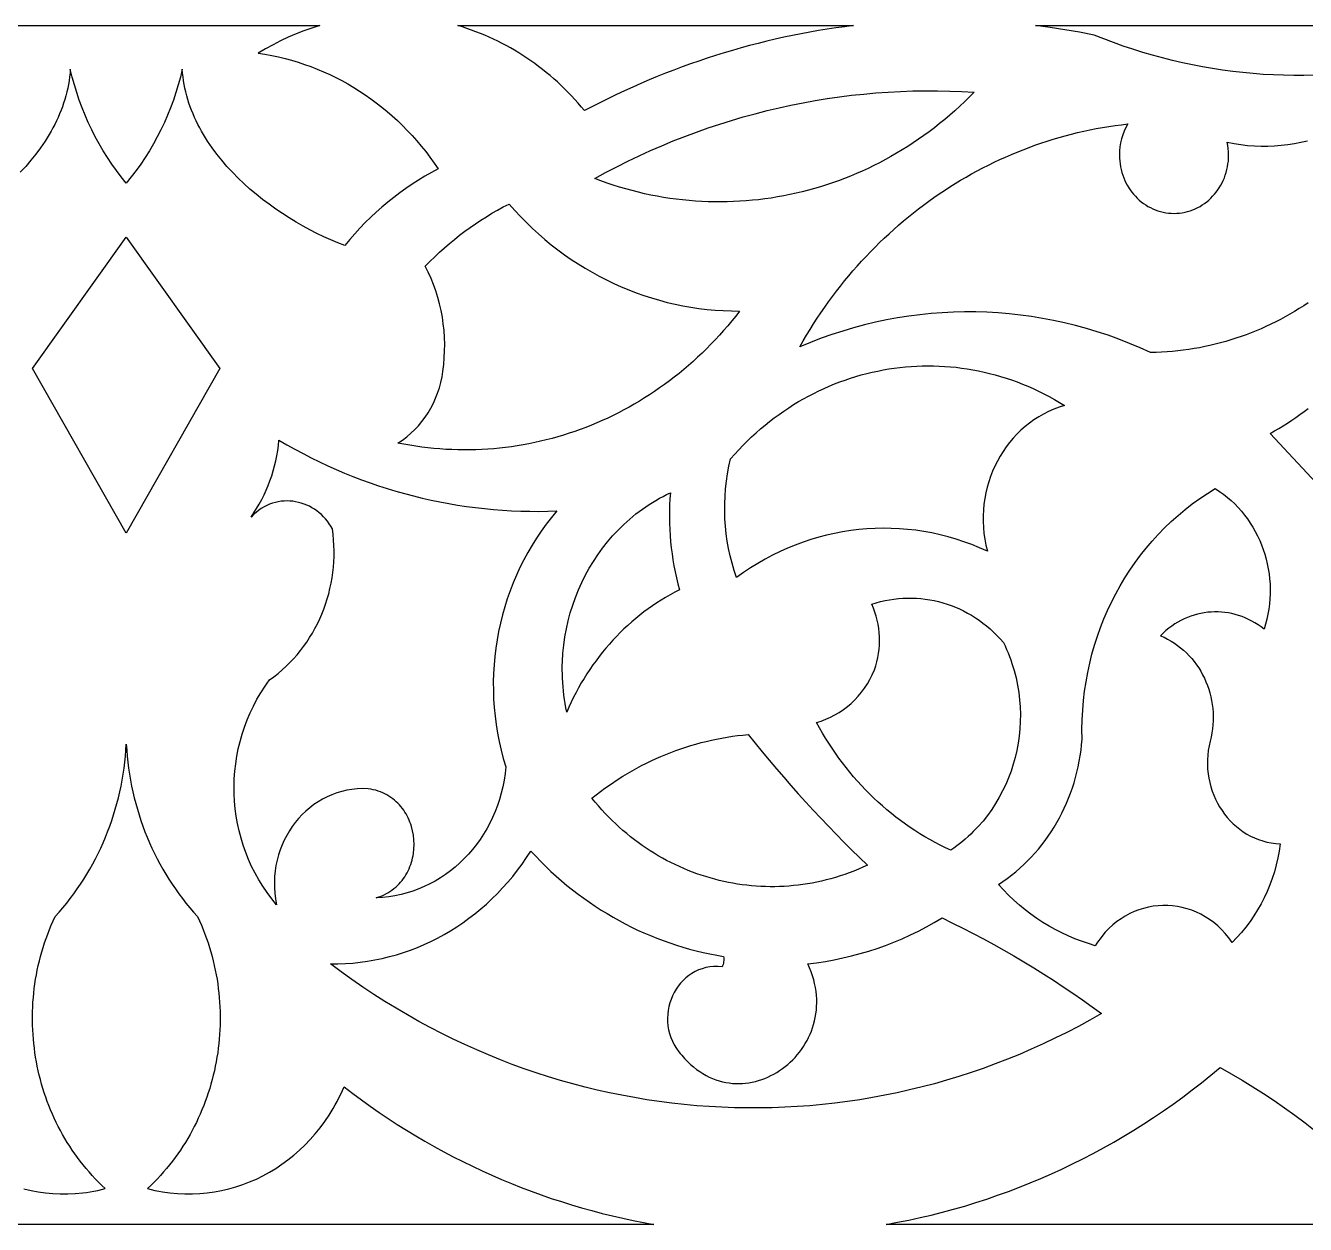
# Model space of a CAD drawing. Extents: x 1908 to 2928, y -299 to 721.
# Drawn here: x 2323.4 to 2408.9, y 541.4 to 621.4 of the extents above; entities that cross this region are included whole.
import ezdxf

# ---------------------------------------------------------------- set-up
doc = ezdxf.new("R2010")
doc.units = 0
doc.layers.add('BITMAP_LAYER', color=18, linetype='CONTINUOUS')

msp = doc.modelspace()

# ---------------------------------------------------------------- linework, layer by layer
at = {"layer": 'BITMAP_LAYER'}
for points in [[(2317.255, 621.421), (2343.091, 621.421), (2342.556, 621.255), (2342.026, 621.07), (2341.502, 620.866), (2340.984, 620.645), (2340.472, 620.405), (2339.966, 620.147), (2339.468, 619.871), (2338.978, 619.578), (2339.43, 619.508), (2339.879, 619.426), (2340.324, 619.332), (2340.767, 619.226), (2341.205, 619.108), (2341.64, 618.978), (2342.071, 618.836), (2342.498, 618.683), (2342.921, 618.518), (2343.338, 618.342), (2343.752, 618.155), (2344.16, 617.957), (2344.563, 617.747), (2344.961, 617.527), (2345.353, 617.297), (2345.739, 617.055), (2346.12, 616.803), (2346.494, 616.541), (2346.862, 616.269), (2347.224, 615.986), (2347.579, 615.694), (2347.927, 615.392), (2348.269, 615.08), (2348.602, 614.758), (2348.929, 614.427), (2349.248, 614.086), (2349.559, 613.737), (2349.862, 613.378), (2350.156, 613.01), (2350.443, 612.634), (2350.721, 612.248), (2350.99, 611.854), (2350.546, 611.618), (2350.108, 611.369), (2349.677, 611.11), (2349.253, 610.838), (2348.836, 610.556), (2348.425, 610.262), (2348.022, 609.958), (2347.627, 609.642), (2347.239, 609.316), (2346.859, 608.98), (2346.487, 608.633), (2346.123, 608.276), (2345.768, 607.909), (2345.422, 607.532), (2345.084, 607.145), (2344.755, 606.749), (2344.295, 606.929), (2343.831, 607.124), (2343.365, 607.334), (2342.899, 607.557), (2342.433, 607.795), (2341.968, 608.046), (2341.506, 608.31), (2341.047, 608.588), (2340.592, 608.878), (2340.144, 609.181), (2339.702, 609.496), (2339.268, 609.823), (2338.843, 610.162), (2338.428, 610.513), (2338.024, 610.875), (2337.633, 611.248), (2337.254, 611.632), (2336.89, 612.027), (2336.542, 612.432), (2336.21, 612.847), (2335.895, 613.271), (2335.6, 613.706), (2335.324, 614.149), (2335.194, 614.374), (2335.069, 614.602), (2334.949, 614.831), (2334.836, 615.063), (2334.728, 615.297), (2334.626, 615.533), (2334.529, 615.771), (2334.44, 616.011), (2334.356, 616.253), (2334.279, 616.497), (2334.208, 616.743), (2334.145, 616.991), (2334.088, 617.241), (2334.037, 617.493), (2333.995, 617.746), (2333.959, 618.001), (2333.931, 618.258), (2333.91, 618.517), (2333.783, 617.99), (2333.641, 617.468), (2333.485, 616.952), (2333.314, 616.442), (2333.128, 615.938), (2332.928, 615.441), (2332.713, 614.951), (2332.485, 614.469), (2332.242, 613.994), (2331.986, 613.527), (2331.717, 613.069), (2331.434, 612.62), (2331.138, 612.179), (2330.829, 611.749), (2330.507, 611.328), (2330.173, 610.917), (2329.838, 611.328), (2329.516, 611.749), (2329.207, 612.179), (2328.911, 612.62), (2328.628, 613.069), (2328.359, 613.527), (2328.103, 613.994), (2327.861, 614.469), (2327.632, 614.951), (2327.418, 615.441), (2327.218, 615.938), (2327.032, 616.442), (2326.86, 616.952), (2326.704, 617.468), (2326.562, 617.99), (2326.435, 618.517), (2326.415, 618.258), (2326.386, 618.001), (2326.351, 617.746), (2326.308, 617.493), (2326.258, 617.241), (2326.201, 616.991), (2326.137, 616.743), (2326.066, 616.497), (2325.989, 616.253), (2325.906, 616.011), (2325.816, 615.771), (2325.72, 615.533), (2325.618, 615.297), (2325.51, 615.063), (2325.396, 614.831), (2325.277, 614.602), (2325.152, 614.374), (2325.022, 614.149), (2324.746, 613.706), (2324.45, 613.271), (2324.136, 612.847), (2323.804, 612.432), (2323.455, 612.027), (2323.091, 611.632)], [(2409.464, 618.109), (2408.784, 618.094), (2408.103, 618.093), (2407.423, 618.104), (2406.743, 618.129), (2406.064, 618.167), (2405.385, 618.218), (2404.708, 618.282), (2404.032, 618.359), (2403.357, 618.449), (2402.684, 618.552), (2402.012, 618.667), (2401.342, 618.796), (2400.674, 618.938), (2400.008, 619.093), (2399.345, 619.261), (2398.684, 619.441), (2398.025, 619.635), (2397.37, 619.841), (2396.717, 620.06), (2396.067, 620.292), (2395.421, 620.537), (2394.778, 620.794), (2393.804, 620.98), (2392.828, 621.147), (2391.85, 621.294), (2390.869, 621.421), (2444.239, 621.421)], [(2409.07, 602.925), (2408.769, 602.726), (2408.465, 602.533), (2408.158, 602.345), (2407.847, 602.163), (2407.534, 601.986), (2407.217, 601.816), (2406.898, 601.651), (2406.575, 601.493), (2406.25, 601.34), (2405.923, 601.194), (2405.592, 601.053), (2405.259, 600.919), (2404.924, 600.791), (2404.586, 600.669), (2404.246, 600.554), (2403.904, 600.445), (2403.559, 600.342), (2403.212, 600.246), (2402.863, 600.156), (2402.512, 600.073), (2402.16, 599.996), (2401.805, 599.926), (2401.449, 599.863), (2401.091, 599.806), (2400.731, 599.757), (2400.37, 599.714), (2400.007, 599.678), (2399.643, 599.649), (2399.277, 599.627), (2398.91, 599.612), (2398.542, 599.605), (2397.842, 599.921), (2397.137, 600.217), (2396.426, 600.494), (2395.71, 600.752), (2394.99, 600.989), (2394.266, 601.208), (2393.538, 601.406), (2392.806, 601.585), (2392.072, 601.745), (2391.335, 601.884), (2390.595, 602.005), (2389.854, 602.105), (2389.111, 602.186), (2388.366, 602.247), (2387.621, 602.289), (2386.875, 602.311), (2386.128, 602.313), (2385.382, 602.296), (2384.636, 602.259), (2383.891, 602.202), (2383.147, 602.126), (2382.404, 602.03), (2381.663, 601.914), (2380.925, 601.779), (2380.189, 601.624), (2379.455, 601.449), (2378.725, 601.254), (2377.999, 601.04), (2377.276, 600.806), (2376.558, 600.553), (2375.844, 600.279), (2375.135, 599.986), (2375.357, 600.376), (2375.585, 600.762), (2375.817, 601.143), (2376.054, 601.52), (2376.296, 601.893), (2376.543, 602.262), (2376.794, 602.626), (2377.05, 602.985), (2377.31, 603.34), (2377.575, 603.691), (2377.845, 604.037), (2378.119, 604.379), (2378.397, 604.715), (2378.68, 605.048), (2378.966, 605.375), (2379.257, 605.698), (2379.552, 606.016), (2379.851, 606.329), (2380.154, 606.637), (2380.461, 606.94), (2380.772, 607.239), (2381.087, 607.532), (2381.406, 607.821), (2381.728, 608.104), (2382.054, 608.382), (2382.383, 608.655), (2382.716, 608.923), (2383.053, 609.186), (2383.393, 609.444), (2383.736, 609.696), (2384.083, 609.943), (2384.433, 610.184), (2384.786, 610.42), (2385.143, 610.651), (2385.502, 610.876), (2385.865, 611.096), (2386.23, 611.31), (2386.599, 611.519), (2386.97, 611.722), (2387.345, 611.919), (2387.722, 612.111), (2388.101, 612.297), (2388.484, 612.477), (2388.869, 612.651), (2389.256, 612.82), (2389.646, 612.983), (2390.039, 613.139), (2390.433, 613.29), (2390.83, 613.435), (2391.23, 613.573), (2391.632, 613.706), (2392.035, 613.833), (2392.441, 613.953), (2392.849, 614.067), (2393.259, 614.175), (2393.671, 614.277), (2394.085, 614.372), (2394.5, 614.461), (2394.917, 614.544), (2395.336, 614.62), (2395.757, 614.69), (2396.179, 614.753), (2396.603, 614.81), (2397.028, 614.86), (2396.899, 614.624), (2396.786, 614.379), (2396.689, 614.126), (2396.609, 613.866), (2396.546, 613.601), (2396.501, 613.331), (2396.474, 613.057), (2396.465, 612.781), (2396.469, 612.58), (2396.483, 612.383), (2396.507, 612.188), (2396.539, 611.996), (2396.579, 611.808), (2396.629, 611.623), (2396.686, 611.442), (2396.751, 611.266), (2396.824, 611.093), (2396.905, 610.926), (2396.992, 610.763), (2397.087, 610.605), (2397.189, 610.452), (2397.297, 610.305), (2397.412, 610.164), (2397.532, 610.029), (2397.659, 609.9), (2397.791, 609.778), (2397.929, 609.662), (2398.072, 609.553), (2398.22, 609.452), (2398.373, 609.359), (2398.53, 609.273), (2398.691, 609.195), (2398.857, 609.125), (2399.026, 609.064), (2399.199, 609.011), (2399.376, 608.968), (2399.555, 608.934), (2399.738, 608.909), (2399.923, 608.894), (2400.11, 608.889), (2400.298, 608.894), (2400.483, 608.909), (2400.666, 608.934), (2400.845, 608.968), (2401.022, 609.011), (2401.195, 609.064), (2401.364, 609.125), (2401.529, 609.195), (2401.691, 609.273), (2401.848, 609.359), (2402.001, 609.452), (2402.149, 609.553), (2402.292, 609.662), (2402.429, 609.778), (2402.562, 609.9), (2402.688, 610.029), (2402.809, 610.164), (2402.924, 610.305), (2403.032, 610.452), (2403.133, 610.605), (2403.228, 610.763), (2403.316, 610.926), (2403.397, 611.093), (2403.47, 611.266), (2403.535, 611.442), (2403.592, 611.623), (2403.641, 611.808), (2403.682, 611.996), (2403.714, 612.188), (2403.737, 612.383), (2403.751, 612.58), (2403.756, 612.781), (2403.75, 613), (2403.733, 613.217), (2403.705, 613.429), (2403.667, 613.636), (2404.118, 613.548), (2404.57, 613.478), (2405.022, 613.427), (2405.473, 613.393), (2405.924, 613.376), (2406.373, 613.377), (2406.82, 613.396), (2407.266, 613.432), (2407.708, 613.484), (2408.148, 613.554), (2408.584, 613.64), (2409.017, 613.742)], [(2409.919, 590.582), (2406.527, 594.203), (2406.823, 594.37), (2407.115, 594.541), (2407.403, 594.718), (2407.688, 594.899), (2407.969, 595.085), (2408.246, 595.277), (2408.52, 595.473), (2408.789, 595.673), (2409.055, 595.879)], [(2323.334, 543.79), (2323.811, 543.678), (2324.293, 543.587), (2324.78, 543.519), (2325.27, 543.473), (2325.764, 543.45), (2326.261, 543.45), (2326.76, 543.474), (2327.26, 543.521), (2327.51, 543.553), (2327.761, 543.592), (2328.011, 543.637), (2328.262, 543.688), (2328.512, 543.745), (2328.763, 543.808), (2328.537, 544.022), (2328.316, 544.241), (2328.1, 544.463), (2327.89, 544.69), (2327.684, 544.92), (2327.484, 545.154), (2327.29, 545.393), (2327.1, 545.634), (2326.916, 545.88), (2326.737, 546.128), (2326.563, 546.38), (2326.395, 546.636), (2326.232, 546.894), (2326.074, 547.156), (2325.922, 547.42), (2325.775, 547.687), (2325.633, 547.958), (2325.497, 548.23), (2325.367, 548.506), (2325.241, 548.784), (2325.122, 549.064), (2325.008, 549.346), (2324.899, 549.631), (2324.796, 549.918), (2324.698, 550.206), (2324.606, 550.497), (2324.52, 550.789), (2324.439, 551.083), (2324.364, 551.379), (2324.295, 551.676), (2324.231, 551.974), (2324.173, 552.274), (2324.12, 552.575), (2324.074, 552.877), (2324.033, 553.18), (2323.998, 553.484), (2323.968, 553.789), (2323.945, 554.095), (2323.927, 554.401), (2323.915, 554.707), (2323.909, 555.015), (2323.908, 555.322), (2323.914, 555.629), (2323.926, 555.937), (2323.943, 556.245), (2323.966, 556.552), (2323.996, 556.86), (2324.031, 557.167), (2324.072, 557.474), (2324.12, 557.78), (2324.173, 558.086), (2324.232, 558.391), (2324.298, 558.695), (2324.369, 558.999), (2324.447, 559.301), (2324.531, 559.603), (2324.621, 559.903), (2324.717, 560.202), (2324.819, 560.5), (2324.927, 560.796), (2325.042, 561.091), (2325.163, 561.384), (2325.29, 561.675), (2325.423, 561.965), (2325.686, 562.257), (2325.942, 562.556), (2326.191, 562.86), (2326.433, 563.17), (2326.669, 563.485), (2326.897, 563.805), (2327.118, 564.13), (2327.332, 564.459), (2327.539, 564.794), (2327.738, 565.133), (2327.93, 565.477), (2328.115, 565.825), (2328.292, 566.177), (2328.462, 566.533), (2328.625, 566.893), (2328.779, 567.257), (2328.926, 567.624), (2329.066, 567.995), (2329.197, 568.369), (2329.321, 568.746), (2329.437, 569.127), (2329.545, 569.51), (2329.644, 569.896), (2329.736, 570.285), (2329.82, 570.676), (2329.895, 571.069), (2329.962, 571.465), (2330.021, 571.863), (2330.072, 572.263), (2330.114, 572.664), (2330.148, 573.067), (2330.173, 573.472), (2330.198, 573.067), (2330.231, 572.664), (2330.274, 572.263), (2330.324, 571.863), (2330.383, 571.465), (2330.45, 571.069), (2330.526, 570.676), (2330.609, 570.285), (2330.701, 569.896), (2330.801, 569.51), (2330.909, 569.127), (2331.024, 568.746), (2331.148, 568.369), (2331.28, 567.995), (2331.419, 567.624), (2331.566, 567.257), (2331.721, 566.893), (2331.883, 566.533), (2332.053, 566.177), (2332.23, 565.825), (2332.415, 565.477), (2332.607, 565.133), (2332.807, 564.794), (2333.014, 564.459), (2333.228, 564.13), (2333.449, 563.805), (2333.677, 563.485), (2333.912, 563.17), (2334.154, 562.86), (2334.403, 562.556), (2334.659, 562.257), (2334.922, 561.965), (2335.056, 561.675), (2335.183, 561.384), (2335.303, 561.091), (2335.418, 560.796), (2335.526, 560.5), (2335.629, 560.202), (2335.725, 559.903), (2335.815, 559.603), (2335.898, 559.301), (2335.976, 558.999), (2336.047, 558.695), (2336.113, 558.391), (2336.172, 558.086), (2336.226, 557.78), (2336.273, 557.474), (2336.314, 557.167), (2336.35, 556.86), (2336.379, 556.552), (2336.402, 556.245), (2336.42, 555.937), (2336.431, 555.629), (2336.437, 555.322), (2336.437, 555.015), (2336.43, 554.707), (2336.419, 554.401), (2336.401, 554.095), (2336.377, 553.789), (2336.348, 553.484), (2336.312, 553.18), (2336.272, 552.877), (2336.225, 552.575), (2336.172, 552.274), (2336.114, 551.974), (2336.051, 551.676), (2335.981, 551.379), (2335.906, 551.083), (2335.825, 550.789), (2335.739, 550.497), (2335.647, 550.206), (2335.549, 549.918), (2335.446, 549.631), (2335.338, 549.346), (2335.224, 549.064), (2335.104, 548.784), (2334.979, 548.506), (2334.848, 548.23), (2334.712, 547.958), (2334.571, 547.687), (2334.424, 547.42), (2334.271, 547.156), (2334.114, 546.894), (2333.951, 546.636), (2333.782, 546.38), (2333.609, 546.128), (2333.43, 545.88), (2333.245, 545.634), (2333.056, 545.393), (2332.861, 545.154), (2332.661, 544.92), (2332.456, 544.69), (2332.245, 544.463), (2332.029, 544.241), (2331.809, 544.022), (2331.583, 543.808), (2331.833, 543.745), (2332.083, 543.688), (2332.334, 543.637), (2332.585, 543.592), (2333.085, 543.521), (2333.586, 543.474), (2334.084, 543.45), (2334.581, 543.45), (2335.075, 543.473), (2335.566, 543.519), (2336.052, 543.587), (2336.534, 543.678), (2337.011, 543.79), (2337.482, 543.923), (2337.947, 544.078), (2338.404, 544.253), (2338.854, 544.449), (2339.296, 544.665), (2339.728, 544.901), (2340.151, 545.157), (2340.563, 545.431), (2340.965, 545.725), (2341.355, 546.037), (2341.733, 546.367), (2342.098, 546.715), (2342.45, 547.08), (2342.787, 547.463), (2343.11, 547.863), (2343.418, 548.279), (2343.71, 548.711), (2343.985, 549.16), (2344.116, 549.39), (2344.243, 549.624), (2344.365, 549.861), (2344.483, 550.103), (2344.596, 550.348), (2344.705, 550.597), (2345.285, 550.155), (2345.87, 549.723), (2346.461, 549.301), (2347.056, 548.888), (2347.657, 548.485), (2348.263, 548.092), (2348.873, 547.709), (2349.489, 547.335), (2350.109, 546.972), (2350.733, 546.618), (2351.362, 546.274), (2351.995, 545.94), (2352.632, 545.617), (2353.274, 545.303), (2353.919, 544.999), (2354.568, 544.706), (2355.221, 544.423), (2355.878, 544.15), (2356.538, 543.887), (2357.202, 543.634), (2357.869, 543.392), (2358.539, 543.16), (2359.212, 542.939), (2359.889, 542.728), (2360.568, 542.528), (2361.25, 542.338), (2361.935, 542.158), (2362.622, 541.99), (2363.312, 541.831), (2364.004, 541.684), (2364.698, 541.547), (2365.395, 541.421), (2330.173, 541.421), (2294.95, 541.421)], [(2417.554, 541.421), (2380.89, 541.421), (2381.648, 541.559), (2382.403, 541.709), (2383.156, 541.871), (2383.906, 542.047), (2384.653, 542.234), (2385.397, 542.435), (2386.137, 542.648), (2386.874, 542.873), (2387.608, 543.111), (2388.338, 543.361), (2389.064, 543.624), (2389.786, 543.898), (2390.504, 544.185), (2391.218, 544.484), (2391.927, 544.795), (2392.632, 545.118), (2393.332, 545.453), (2394.028, 545.8), (2394.718, 546.159), (2395.404, 546.53), (2396.084, 546.912), (2396.759, 547.307), (2397.428, 547.712), (2398.092, 548.13), (2398.75, 548.559), (2399.403, 549), (2400.049, 549.452), (2400.689, 549.916), (2401.322, 550.391), (2401.95, 550.877), (2402.57, 551.374), (2403.184, 551.883), (2403.924, 551.474), (2404.655, 551.05), (2405.377, 550.611), (2406.092, 550.158), (2406.797, 549.69), (2407.494, 549.207), (2408.181, 548.71), (2408.86, 548.199), (2409.529, 547.674)]]:
    msp.add_lwpolyline(points, dxfattribs=at)
for points in [[(2378.128, 621.347), (2377.544, 621.266), (2376.962, 621.179), (2376.381, 621.084), (2375.801, 620.983), (2375.222, 620.875), (2374.644, 620.76), (2374.068, 620.639), (2373.493, 620.511), (2372.919, 620.376), (2372.347, 620.234), (2371.776, 620.086), (2371.207, 619.931), (2370.64, 619.77), (2370.074, 619.602), (2369.51, 619.427), (2368.947, 619.246), (2368.387, 619.058), (2367.828, 618.864), (2367.272, 618.663), (2366.717, 618.455), (2366.164, 618.241), (2365.614, 618.021), (2365.065, 617.794), (2364.519, 617.561), (2363.975, 617.321), (2363.433, 617.075), (2362.893, 616.822), (2362.356, 616.563), (2361.821, 616.297), (2361.289, 616.025), (2360.76, 615.747), (2360.546, 616.003), (2360.329, 616.254), (2360.108, 616.501), (2359.883, 616.743), (2359.654, 616.98), (2359.422, 617.212), (2359.185, 617.44), (2358.946, 617.662), (2358.702, 617.88), (2358.456, 618.092), (2358.206, 618.299), (2357.952, 618.502), (2357.696, 618.699), (2357.436, 618.891), (2357.173, 619.078), (2356.907, 619.259), (2356.639, 619.435), (2356.367, 619.606), (2356.093, 619.772), (2355.816, 619.932), (2355.536, 620.087), (2355.253, 620.237), (2354.969, 620.38), (2354.681, 620.519), (2354.392, 620.651), (2354.1, 620.779), (2353.805, 620.9), (2353.509, 621.016), (2353.211, 621.126), (2352.91, 621.23), (2352.608, 621.329), (2352.304, 621.421), (2378.712, 621.421)], [(2384.312, 617.073), (2385.135, 617.057), (2385.957, 617.027), (2386.781, 616.981), (2386.463, 616.66), (2386.141, 616.346), (2385.814, 616.039), (2385.484, 615.739), (2385.149, 615.445), (2384.81, 615.159), (2384.467, 614.88), (2384.12, 614.607), (2383.77, 614.342), (2383.416, 614.084), (2383.058, 613.832), (2382.696, 613.588), (2382.332, 613.351), (2381.964, 613.122), (2381.592, 612.899), (2381.218, 612.683), (2380.841, 612.475), (2380.46, 612.274), (2380.077, 612.08), (2379.691, 611.894), (2379.303, 611.715), (2378.911, 611.543), (2378.518, 611.378), (2378.122, 611.221), (2377.724, 611.071), (2377.323, 610.929), (2376.921, 610.794), (2376.517, 610.666), (2376.11, 610.546), (2375.702, 610.433), (2375.292, 610.328), (2374.881, 610.231), (2374.468, 610.141), (2374.054, 610.058), (2373.638, 609.984), (2373.221, 609.916), (2372.803, 609.857), (2372.384, 609.805), (2371.964, 609.761), (2371.543, 609.724), (2371.122, 609.695), (2370.7, 609.674), (2370.277, 609.661), (2369.854, 609.655), (2369.43, 609.658), (2369.006, 609.668), (2368.582, 609.686), (2368.158, 609.712), (2367.734, 609.745), (2367.31, 609.787), (2366.886, 609.837), (2366.462, 609.894), (2366.039, 609.96), (2365.616, 610.034), (2365.194, 610.115), (2364.773, 610.205), (2364.352, 610.303), (2363.932, 610.408), (2363.514, 610.522), (2363.096, 610.644), (2362.679, 610.775), (2362.264, 610.913), (2361.85, 611.06), (2361.437, 611.214), (2362.171, 611.614), (2362.911, 612), (2363.656, 612.373), (2364.406, 612.731), (2365.161, 613.076), (2365.921, 613.406), (2366.685, 613.723), (2367.454, 614.025), (2368.227, 614.314), (2369.004, 614.588), (2369.785, 614.849), (2370.569, 615.095), (2371.357, 615.327), (2372.149, 615.544), (2372.944, 615.748), (2373.742, 615.937), (2374.542, 616.111), (2375.346, 616.272), (2376.152, 616.418), (2376.96, 616.549), (2377.77, 616.666), (2378.583, 616.768), (2379.397, 616.856), (2380.213, 616.929), (2381.031, 616.987), (2381.849, 617.031), (2382.669, 617.06), (2383.49, 617.074)], [(2356.101, 609.092), (2356.487, 608.68), (2356.881, 608.279), (2357.284, 607.891), (2357.696, 607.515), (2358.116, 607.151), (2358.544, 606.8), (2358.98, 606.461), (2359.423, 606.135), (2359.873, 605.821), (2360.331, 605.52), (2360.795, 605.232), (2361.266, 604.958), (2361.743, 604.696), (2362.226, 604.448), (2362.715, 604.213), (2363.209, 603.991), (2363.709, 603.784), (2364.213, 603.59), (2364.723, 603.41), (2365.237, 603.244), (2365.755, 603.092), (2366.277, 602.954), (2366.803, 602.83), (2367.332, 602.722), (2367.865, 602.627), (2368.401, 602.548), (2368.939, 602.483), (2369.48, 602.433), (2370.023, 602.398), (2370.568, 602.378), (2371.115, 602.374), (2370.855, 602.039), (2370.589, 601.711), (2370.32, 601.388), (2370.045, 601.07), (2369.766, 600.759), (2369.483, 600.453), (2369.196, 600.153), (2368.904, 599.858), (2368.608, 599.57), (2368.308, 599.287), (2368.004, 599.01), (2367.697, 598.739), (2367.385, 598.474), (2367.07, 598.215), (2366.751, 597.962), (2366.428, 597.715), (2366.102, 597.475), (2365.773, 597.24), (2365.44, 597.011), (2365.104, 596.789), (2364.765, 596.572), (2364.422, 596.362), (2364.077, 596.158), (2363.729, 595.961), (2363.378, 595.77), (2363.024, 595.585), (2362.667, 595.406), (2362.308, 595.234), (2361.946, 595.069), (2361.582, 594.91), (2361.215, 594.757), (2360.847, 594.611), (2360.475, 594.471), (2360.102, 594.338), (2359.727, 594.212), (2359.35, 594.092), (2358.97, 593.979), (2358.589, 593.873), (2358.207, 593.773), (2357.822, 593.68), (2357.436, 593.594), (2357.048, 593.515), (2356.66, 593.443), (2356.269, 593.377), (2355.878, 593.319), (2355.485, 593.267), (2355.091, 593.223), (2354.696, 593.185), (2354.3, 593.155), (2353.903, 593.131), (2353.506, 593.115), (2353.108, 593.106), (2352.709, 593.104), (2352.309, 593.109), (2351.909, 593.122), (2351.509, 593.142), (2351.108, 593.169), (2350.708, 593.203), (2350.307, 593.245), (2349.905, 593.294), (2349.504, 593.35), (2349.103, 593.414), (2348.702, 593.486), (2348.302, 593.565), (2348.602, 593.764), (2348.89, 593.98), (2349.164, 594.212), (2349.424, 594.46), (2349.671, 594.722), (2349.902, 594.997), (2350.118, 595.286), (2350.319, 595.587), (2350.503, 595.899), (2350.671, 596.222), (2350.822, 596.556), (2350.956, 596.898), (2351.071, 597.249), (2351.168, 597.608), (2351.246, 597.974), (2351.304, 598.347), (2351.362, 598.8), (2351.401, 599.254), (2351.422, 599.708), (2351.426, 600.162), (2351.413, 600.615), (2351.382, 601.067), (2351.333, 601.516), (2351.268, 601.963), (2351.185, 602.406), (2351.085, 602.846), (2350.968, 603.281), (2350.835, 603.711), (2350.684, 604.136), (2350.517, 604.554), (2350.333, 604.966), (2350.133, 605.37), (2350.443, 605.687), (2350.758, 605.996), (2351.079, 606.297), (2351.406, 606.592), (2351.738, 606.878), (2352.075, 607.158), (2352.418, 607.429), (2352.766, 607.693), (2353.12, 607.949), (2353.478, 608.197), (2353.841, 608.438), (2354.209, 608.67), (2354.581, 608.894), (2354.958, 609.109), (2355.339, 609.317), (2355.725, 609.516)], [(2336.425, 598.532), (2330.173, 587.554), (2323.92, 598.532), (2330.173, 607.294)], [(2384.058, 598.714), (2384.434, 598.702), (2384.809, 598.682), (2385.185, 598.654), (2385.56, 598.617), (2385.935, 598.571), (2386.309, 598.517), (2386.682, 598.454), (2387.055, 598.383), (2387.427, 598.304), (2387.798, 598.215), (2388.168, 598.118), (2388.536, 598.013), (2388.903, 597.899), (2389.269, 597.776), (2389.632, 597.644), (2389.994, 597.504), (2390.355, 597.355), (2390.713, 597.197), (2391.068, 597.03), (2391.422, 596.855), (2391.773, 596.671), (2392.122, 596.478), (2392.467, 596.276), (2392.81, 596.065), (2392.443, 595.95), (2392.086, 595.817), (2391.74, 595.666), (2391.403, 595.498), (2391.078, 595.313), (2390.764, 595.112), (2390.462, 594.896), (2390.171, 594.665), (2389.893, 594.421), (2389.628, 594.162), (2389.375, 593.891), (2389.136, 593.608), (2388.91, 593.313), (2388.698, 593.007), (2388.501, 592.691), (2388.318, 592.365), (2388.15, 592.03), (2387.998, 591.687), (2387.861, 591.336), (2387.74, 590.977), (2387.635, 590.613), (2387.547, 590.242), (2387.476, 589.866), (2387.422, 589.485), (2387.385, 589.101), (2387.367, 588.713), (2387.367, 588.322), (2387.386, 587.929), (2387.423, 587.535), (2387.48, 587.14), (2387.557, 586.744), (2387.653, 586.349), (2387.136, 586.579), (2386.614, 586.789), (2386.088, 586.981), (2385.559, 587.154), (2385.026, 587.309), (2384.49, 587.445), (2383.952, 587.562), (2383.412, 587.661), (2382.87, 587.741), (2382.327, 587.803), (2381.783, 587.846), (2381.239, 587.871), (2380.694, 587.878), (2380.151, 587.867), (2379.608, 587.837), (2379.066, 587.789), (2378.526, 587.723), (2377.988, 587.639), (2377.452, 587.537), (2376.92, 587.417), (2376.391, 587.279), (2375.865, 587.123), (2375.344, 586.949), (2374.827, 586.758), (2374.315, 586.548), (2373.809, 586.321), (2373.308, 586.076), (2372.814, 585.814), (2372.326, 585.533), (2371.846, 585.236), (2371.372, 584.92), (2370.907, 584.588), (2370.748, 585.065), (2370.607, 585.547), (2370.483, 586.034), (2370.378, 586.524), (2370.29, 587.018), (2370.22, 587.514), (2370.168, 588.012), (2370.134, 588.512), (2370.118, 589.014), (2370.12, 589.515), (2370.14, 590.017), (2370.179, 590.517), (2370.235, 591.017), (2370.309, 591.515), (2370.402, 592.01), (2370.513, 592.503), (2370.783, 592.811), (2371.058, 593.113), (2371.338, 593.406), (2371.624, 593.692), (2371.914, 593.97), (2372.208, 594.241), (2372.507, 594.503), (2372.811, 594.758), (2373.118, 595.006), (2373.43, 595.245), (2373.746, 595.477), (2374.066, 595.701), (2374.389, 595.917), (2374.716, 596.125), (2375.046, 596.326), (2375.38, 596.518), (2375.717, 596.703), (2376.057, 596.879), (2376.4, 597.048), (2376.746, 597.208), (2377.094, 597.361), (2377.446, 597.506), (2377.799, 597.642), (2378.155, 597.771), (2378.513, 597.891), (2378.873, 598.004), (2379.235, 598.108), (2379.599, 598.204), (2379.964, 598.292), (2380.331, 598.371), (2380.7, 598.443), (2381.07, 598.506), (2381.44, 598.561), (2381.812, 598.608), (2382.185, 598.647), (2382.559, 598.677), (2382.933, 598.699), (2383.308, 598.712), (2383.683, 598.717)], [(2340.893, 593.45), (2341.431, 593.15), (2341.972, 592.86), (2342.518, 592.58), (2343.068, 592.311), (2343.621, 592.052), (2344.178, 591.803), (2344.739, 591.564), (2345.303, 591.336), (2345.87, 591.119), (2346.441, 590.912), (2347.014, 590.715), (2347.591, 590.529), (2348.17, 590.353), (2348.752, 590.188), (2349.336, 590.034), (2349.923, 589.89), (2350.512, 589.757), (2351.103, 589.635), (2351.696, 589.523), (2352.291, 589.422), (2352.888, 589.332), (2353.486, 589.253), (2354.086, 589.185), (2354.687, 589.128), (2355.289, 589.081), (2355.892, 589.046), (2356.497, 589.021), (2357.102, 589.008), (2357.708, 589.005), (2358.314, 589.014), (2358.921, 589.034), (2358.557, 588.597), (2358.208, 588.149), (2357.875, 587.691), (2357.558, 587.222), (2357.257, 586.744), (2356.972, 586.257), (2356.703, 585.762), (2356.451, 585.258), (2356.214, 584.747), (2355.995, 584.229), (2355.791, 583.703), (2355.604, 583.172), (2355.434, 582.635), (2355.281, 582.092), (2355.145, 581.545), (2355.026, 580.994), (2354.923, 580.438), (2354.838, 579.879), (2354.771, 579.317), (2354.72, 578.753), (2354.687, 578.186), (2354.672, 577.618), (2354.674, 577.049), (2354.694, 576.479), (2354.732, 575.91), (2354.788, 575.34), (2354.862, 574.771), (2354.954, 574.204), (2355.064, 573.638), (2355.192, 573.074), (2355.339, 572.513), (2355.504, 571.955), (2355.458, 571.506), (2355.392, 571.062), (2355.308, 570.627), (2355.206, 570.198), (2355.086, 569.778), (2354.949, 569.367), (2354.796, 568.965), (2354.626, 568.572), (2354.44, 568.189), (2354.239, 567.817), (2354.023, 567.456), (2353.792, 567.106), (2353.548, 566.768), (2353.289, 566.442), (2353.018, 566.129), (2352.735, 565.829), (2352.439, 565.543), (2352.131, 565.271), (2351.812, 565.014), (2351.483, 564.772), (2351.143, 564.546), (2350.793, 564.335), (2350.433, 564.141), (2350.065, 563.964), (2349.689, 563.805), (2349.304, 563.663), (2348.911, 563.54), (2348.512, 563.435), (2348.106, 563.35), (2347.694, 563.284), (2347.275, 563.239), (2346.852, 563.214), (2347.02, 563.27), (2347.183, 563.332), (2347.339, 563.4), (2347.489, 563.475), (2347.634, 563.555), (2347.772, 563.641), (2347.905, 563.732), (2348.032, 563.828), (2348.153, 563.929), (2348.269, 564.034), (2348.378, 564.144), (2348.482, 564.259), (2348.58, 564.377), (2348.672, 564.499), (2348.759, 564.624), (2348.839, 564.753), (2348.914, 564.885), (2348.984, 565.02), (2349.048, 565.158), (2349.106, 565.298), (2349.158, 565.44), (2349.205, 565.584), (2349.246, 565.73), (2349.282, 565.877), (2349.312, 566.026), (2349.336, 566.176), (2349.369, 566.478), (2349.379, 566.782), (2349.368, 567.086), (2349.335, 567.388), (2349.28, 567.686), (2349.204, 567.979), (2349.158, 568.123), (2349.106, 568.265), (2349.05, 568.405), (2348.988, 568.542), (2348.92, 568.677), (2348.848, 568.809), (2348.77, 568.937), (2348.687, 569.062), (2348.599, 569.184), (2348.505, 569.302), (2348.407, 569.416), (2348.303, 569.525), (2348.194, 569.631), (2348.08, 569.731), (2347.961, 569.827), (2347.836, 569.917), (2347.707, 570.002), (2347.573, 570.082), (2347.433, 570.156), (2347.289, 570.224), (2347.139, 570.285), (2346.985, 570.34), (2346.825, 570.389), (2346.661, 570.43), (2346.492, 570.465), (2346.317, 570.492), (2345.951, 570.501), (2345.59, 570.488), (2345.235, 570.451), (2344.888, 570.393), (2344.548, 570.314), (2344.215, 570.214), (2343.892, 570.095), (2343.577, 569.956), (2343.272, 569.799), (2342.978, 569.625), (2342.694, 569.434), (2342.421, 569.226), (2342.16, 569.003), (2341.912, 568.765), (2341.677, 568.513), (2341.455, 568.248), (2341.248, 567.97), (2341.055, 567.68), (2340.877, 567.378), (2340.715, 567.066), (2340.569, 566.744), (2340.441, 566.413), (2340.329, 566.074), (2340.236, 565.727), (2340.161, 565.372), (2340.106, 565.012), (2340.07, 564.645), (2340.054, 564.274), (2340.059, 563.898), (2340.086, 563.519), (2340.134, 563.137), (2340.205, 562.753), (2340.038, 562.951), (2339.877, 563.153), (2339.57, 563.564), (2339.282, 563.987), (2339.015, 564.42), (2338.767, 564.863), (2338.54, 565.315), (2338.333, 565.775), (2338.145, 566.243), (2337.978, 566.718), (2337.831, 567.198), (2337.704, 567.684), (2337.598, 568.174), (2337.511, 568.668), (2337.445, 569.164), (2337.399, 569.663), (2337.373, 570.164), (2337.368, 570.665), (2337.383, 571.166), (2337.418, 571.667), (2337.474, 572.166), (2337.55, 572.662), (2337.646, 573.156), (2337.763, 573.645), (2337.9, 574.131), (2338.058, 574.611), (2338.237, 575.085), (2338.435, 575.552), (2338.655, 576.011), (2338.895, 576.462), (2339.156, 576.905), (2339.437, 577.337), (2339.585, 577.549), (2339.739, 577.759), (2340.028, 577.971), (2340.309, 578.193), (2340.58, 578.424), (2340.842, 578.664), (2341.095, 578.914), (2341.339, 579.172), (2341.573, 579.438), (2341.797, 579.713), (2342.011, 579.994), (2342.215, 580.284), (2342.409, 580.58), (2342.593, 580.883), (2342.767, 581.192), (2342.93, 581.507), (2343.083, 581.828), (2343.224, 582.154), (2343.355, 582.485), (2343.475, 582.821), (2343.584, 583.161), (2343.682, 583.505), (2343.768, 583.853), (2343.843, 584.205), (2343.906, 584.559), (2343.958, 584.916), (2343.997, 585.276), (2344.025, 585.637), (2344.04, 586.001), (2344.044, 586.365), (2344.035, 586.731), (2344.013, 587.098), (2343.979, 587.465), (2343.932, 587.833), (2343.831, 588.012), (2343.72, 588.183), (2343.601, 588.346), (2343.474, 588.502), (2343.339, 588.649), (2343.197, 588.787), (2343.047, 588.916), (2342.892, 589.037), (2342.731, 589.148), (2342.564, 589.25), (2342.392, 589.341), (2342.216, 589.423), (2342.036, 589.495), (2341.853, 589.556), (2341.666, 589.607), (2341.477, 589.647), (2341.286, 589.676), (2341.093, 589.693), (2340.9, 589.699), (2340.705, 589.693), (2340.511, 589.675), (2340.317, 589.645), (2340.123, 589.602), (2339.931, 589.547), (2339.741, 589.478), (2339.552, 589.397), (2339.367, 589.302), (2339.184, 589.194), (2339.006, 589.071), (2338.831, 588.935), (2338.661, 588.785), (2338.496, 588.62), (2338.689, 588.903), (2338.873, 589.193), (2339.047, 589.489), (2339.21, 589.791), (2339.364, 590.099), (2339.507, 590.411), (2339.641, 590.729), (2339.763, 591.051), (2339.876, 591.378), (2339.978, 591.708), (2340.069, 592.042), (2340.149, 592.38), (2340.218, 592.721), (2340.277, 593.065), (2340.324, 593.411), (2340.36, 593.76)], [(2403.142, 590.341), (2403.414, 590.146), (2403.674, 589.94), (2403.925, 589.723), (2404.165, 589.497), (2404.394, 589.26), (2404.613, 589.014), (2404.821, 588.76), (2405.017, 588.497), (2405.203, 588.226), (2405.377, 587.947), (2405.539, 587.661), (2405.69, 587.369), (2405.829, 587.07), (2405.955, 586.766), (2406.07, 586.456), (2406.172, 586.142), (2406.262, 585.823), (2406.339, 585.5), (2406.404, 585.173), (2406.455, 584.844), (2406.494, 584.511), (2406.519, 584.177), (2406.53, 583.841), (2406.529, 583.503), (2406.513, 583.164), (2406.484, 582.825), (2406.44, 582.486), (2406.383, 582.148), (2406.311, 581.81), (2406.224, 581.474), (2406.123, 581.139), (2405.925, 581.292), (2405.722, 581.435), (2405.515, 581.566), (2405.303, 581.687), (2405.089, 581.796), (2404.871, 581.895), (2404.65, 581.983), (2404.426, 582.06), (2404.201, 582.126), (2403.973, 582.181), (2403.744, 582.226), (2403.514, 582.26), (2403.284, 582.283), (2403.052, 582.295), (2402.821, 582.297), (2402.59, 582.288), (2402.359, 582.268), (2402.129, 582.237), (2401.901, 582.196), (2401.674, 582.145), (2401.449, 582.083), (2401.227, 582.01), (2401.007, 581.927), (2400.79, 581.833), (2400.577, 581.728), (2400.367, 581.614), (2400.161, 581.489), (2399.96, 581.353), (2399.763, 581.207), (2399.572, 581.05), (2399.386, 580.884), (2399.206, 580.707), (2399.449, 580.599), (2399.685, 580.48), (2399.914, 580.351), (2400.135, 580.211), (2400.349, 580.062), (2400.554, 579.902), (2400.752, 579.734), (2400.941, 579.557), (2401.122, 579.372), (2401.294, 579.178), (2401.457, 578.977), (2401.611, 578.769), (2401.757, 578.554), (2401.892, 578.332), (2402.018, 578.104), (2402.135, 577.871), (2402.241, 577.632), (2402.338, 577.388), (2402.424, 577.14), (2402.5, 576.888), (2402.565, 576.631), (2402.619, 576.372), (2402.662, 576.109), (2402.694, 575.844), (2402.715, 575.576), (2402.724, 575.306), (2402.722, 575.035), (2402.707, 574.763), (2402.681, 574.49), (2402.642, 574.217), (2402.591, 573.943), (2402.527, 573.671), (2402.455, 573.356), (2402.4, 573.041), (2402.363, 572.728), (2402.344, 572.417), (2402.341, 572.108), (2402.355, 571.802), (2402.385, 571.5), (2402.431, 571.202), (2402.492, 570.908), (2402.568, 570.62), (2402.659, 570.338), (2402.763, 570.062), (2402.881, 569.793), (2403.013, 569.532), (2403.158, 569.28), (2403.315, 569.036), (2403.484, 568.801), (2403.665, 568.576), (2403.857, 568.362), (2404.06, 568.16), (2404.274, 567.969), (2404.497, 567.79), (2404.731, 567.624), (2404.974, 567.472), (2405.225, 567.334), (2405.486, 567.21), (2405.754, 567.102), (2406.03, 567.009), (2406.313, 566.933), (2406.604, 566.875), (2406.901, 566.833), (2407.204, 566.81), (2407.133, 566.339), (2407.044, 565.873), (2406.936, 565.414), (2406.81, 564.96), (2406.667, 564.514), (2406.506, 564.075), (2406.327, 563.644), (2406.131, 563.222), (2405.919, 562.81), (2405.69, 562.407), (2405.445, 562.015), (2405.184, 561.633), (2404.908, 561.264), (2404.616, 560.907), (2404.31, 560.562), (2403.988, 560.231), (2403.88, 560.387), (2403.769, 560.538), (2403.536, 560.825), (2403.29, 561.091), (2403.033, 561.337), (2402.765, 561.563), (2402.487, 561.768), (2402.2, 561.953), (2401.905, 562.117), (2401.603, 562.261), (2401.295, 562.385), (2400.982, 562.489), (2400.664, 562.572), (2400.343, 562.635), (2400.02, 562.678), (2399.695, 562.701), (2399.37, 562.704), (2399.045, 562.686), (2398.721, 562.648), (2398.4, 562.591), (2398.081, 562.513), (2397.768, 562.415), (2397.459, 562.297), (2397.156, 562.159), (2396.86, 562.001), (2396.572, 561.823), (2396.293, 561.625), (2396.023, 561.408), (2395.764, 561.17), (2395.517, 560.912), (2395.283, 560.635), (2395.171, 560.489), (2395.062, 560.338), (2394.957, 560.182), (2394.855, 560.021), (2394.395, 560.158), (2393.94, 560.312), (2393.492, 560.483), (2393.05, 560.67), (2392.615, 560.873), (2392.187, 561.092), (2391.767, 561.327), (2391.355, 561.578), (2390.951, 561.843), (2390.556, 562.123), (2390.171, 562.418), (2389.795, 562.728), (2389.429, 563.052), (2389.073, 563.39), (2388.728, 563.741), (2388.394, 564.106), (2388.692, 564.306), (2388.984, 564.514), (2389.269, 564.731), (2389.547, 564.956), (2389.818, 565.189), (2390.081, 565.431), (2390.337, 565.68), (2390.586, 565.936), (2390.826, 566.2), (2391.06, 566.471), (2391.285, 566.749), (2391.502, 567.034), (2391.711, 567.325), (2391.912, 567.622), (2392.104, 567.926), (2392.288, 568.235), (2392.463, 568.55), (2392.63, 568.87), (2392.787, 569.196), (2392.936, 569.527), (2393.076, 569.862), (2393.206, 570.202), (2393.327, 570.547), (2393.439, 570.895), (2393.541, 571.248), (2393.633, 571.604), (2393.716, 571.964), (2393.788, 572.328), (2393.851, 572.694), (2393.903, 573.063), (2393.945, 573.435), (2393.977, 573.81), (2393.968, 574.456), (2393.981, 575.099), (2394.014, 575.739), (2394.068, 576.374), (2394.142, 577.005), (2394.236, 577.63), (2394.349, 578.25), (2394.483, 578.864), (2394.635, 579.472), (2394.807, 580.072), (2394.997, 580.665), (2395.205, 581.25), (2395.432, 581.826), (2395.677, 582.393), (2395.94, 582.951), (2396.22, 583.499), (2396.517, 584.037), (2396.831, 584.564), (2397.162, 585.079), (2397.509, 585.583), (2397.872, 586.074), (2398.251, 586.552), (2398.646, 587.017), (2399.056, 587.468), (2399.482, 587.905), (2399.922, 588.328), (2400.377, 588.735), (2400.846, 589.126), (2401.329, 589.501), (2401.827, 589.859), (2402.337, 590.2), (2402.861, 590.524)], [(2366.459, 589.84), (2366.438, 589.43), (2366.427, 589.021), (2366.425, 588.612), (2366.431, 588.203), (2366.447, 587.795), (2366.472, 587.387), (2366.506, 586.98), (2366.548, 586.573), (2366.6, 586.169), (2366.66, 585.765), (2366.729, 585.363), (2366.807, 584.962), (2366.894, 584.563), (2366.99, 584.166), (2367.095, 583.772), (2366.784, 583.61), (2366.477, 583.442), (2366.175, 583.267), (2365.877, 583.085), (2365.582, 582.896), (2365.293, 582.701), (2365.007, 582.499), (2364.727, 582.291), (2364.45, 582.076), (2364.179, 581.855), (2363.912, 581.628), (2363.651, 581.395), (2363.394, 581.156), (2363.142, 580.911), (2362.895, 580.661), (2362.654, 580.404), (2362.418, 580.143), (2362.187, 579.875), (2361.962, 579.603), (2361.742, 579.325), (2361.528, 579.041), (2361.319, 578.753), (2361.117, 578.46), (2360.92, 578.162), (2360.73, 577.859), (2360.545, 577.551), (2360.367, 577.239), (2360.195, 576.922), (2360.029, 576.6), (2359.87, 576.275), (2359.717, 575.945), (2359.571, 575.61), (2359.515, 575.893), (2359.464, 576.175), (2359.42, 576.457), (2359.382, 576.739), (2359.35, 577.021), (2359.323, 577.303), (2359.303, 577.584), (2359.288, 577.865), (2359.279, 578.145), (2359.276, 578.425), (2359.278, 578.704), (2359.286, 578.982), (2359.319, 579.536), (2359.374, 580.086), (2359.451, 580.631), (2359.55, 581.17), (2359.669, 581.704), (2359.809, 582.23), (2359.97, 582.749), (2360.151, 583.259), (2360.352, 583.761), (2360.573, 584.253), (2360.812, 584.734), (2361.071, 585.205), (2361.348, 585.663), (2361.643, 586.11), (2361.956, 586.543), (2362.286, 586.963), (2362.634, 587.368), (2362.999, 587.758), (2363.381, 588.132), (2363.577, 588.312), (2363.778, 588.489), (2363.983, 588.661), (2364.192, 588.829), (2364.405, 588.993), (2364.621, 589.152), (2364.842, 589.306), (2365.066, 589.456), (2365.294, 589.6), (2365.525, 589.74), (2365.761, 589.875), (2365.999, 590.005), (2366.242, 590.129), (2366.488, 590.249)], [(2382.617, 583.222), (2382.916, 583.211), (2383.213, 583.188), (2383.51, 583.154), (2383.804, 583.109), (2384.097, 583.053), (2384.387, 582.987), (2384.675, 582.909), (2384.96, 582.82), (2385.243, 582.721), (2385.521, 582.611), (2385.797, 582.491), (2386.068, 582.36), (2386.336, 582.219), (2386.599, 582.068), (2386.857, 581.906), (2387.11, 581.734), (2387.358, 581.552), (2387.601, 581.361), (2387.838, 581.159), (2388.068, 580.947), (2388.292, 580.726), (2388.51, 580.495), (2388.721, 580.255), (2388.831, 580.025), (2388.935, 579.793), (2389.033, 579.56), (2389.126, 579.325), (2389.212, 579.089), (2389.294, 578.852), (2389.439, 578.375), (2389.563, 577.894), (2389.664, 577.41), (2389.744, 576.924), (2389.802, 576.437), (2389.838, 575.95), (2389.853, 575.462), (2389.847, 574.976), (2389.82, 574.491), (2389.772, 574.01), (2389.704, 573.531), (2389.616, 573.057), (2389.508, 572.588), (2389.379, 572.124), (2389.231, 571.668), (2389.064, 571.218), (2388.877, 570.776), (2388.671, 570.344), (2388.446, 569.921), (2388.203, 569.508), (2387.94, 569.107), (2387.66, 568.718), (2387.362, 568.341), (2387.045, 567.978), (2386.711, 567.63), (2386.538, 567.461), (2386.36, 567.296), (2386.177, 567.135), (2385.991, 566.978), (2385.8, 566.826), (2385.605, 566.678), (2385.405, 566.534), (2385.202, 566.394), (2384.85, 566.559), (2384.502, 566.732), (2384.157, 566.912), (2383.817, 567.099), (2383.481, 567.293), (2383.148, 567.494), (2382.82, 567.702), (2382.497, 567.917), (2382.177, 568.139), (2381.863, 568.367), (2381.552, 568.602), (2381.247, 568.843), (2380.946, 569.091), (2380.65, 569.346), (2380.359, 569.606), (2380.073, 569.873), (2379.791, 570.146), (2379.516, 570.424), (2379.245, 570.709), (2378.98, 571), (2378.72, 571.296), (2378.466, 571.598), (2378.217, 571.906), (2377.974, 572.219), (2377.737, 572.538), (2377.506, 572.861), (2377.28, 573.191), (2377.061, 573.525), (2376.848, 573.865), (2376.641, 574.209), (2376.44, 574.558), (2376.246, 574.913), (2376.567, 575.011), (2376.879, 575.128), (2377.184, 575.263), (2377.479, 575.416), (2377.765, 575.586), (2378.041, 575.773), (2378.307, 575.975), (2378.561, 576.193), (2378.803, 576.426), (2379.032, 576.674), (2379.249, 576.935), (2379.452, 577.209), (2379.64, 577.496), (2379.814, 577.795), (2379.972, 578.106), (2380.114, 578.428), (2380.204, 578.696), (2380.281, 578.968), (2380.344, 579.243), (2380.394, 579.52), (2380.429, 579.798), (2380.451, 580.078), (2380.46, 580.358), (2380.455, 580.638), (2380.436, 580.917), (2380.404, 581.195), (2380.358, 581.471), (2380.299, 581.745), (2380.226, 582.016), (2380.14, 582.284), (2380.04, 582.547), (2379.928, 582.805), (2380.223, 582.899), (2380.52, 582.98), (2380.819, 583.05), (2381.118, 583.108), (2381.418, 583.154), (2381.718, 583.188), (2382.018, 583.211), (2382.318, 583.222)], [(2372.153, 573.535), (2372.621, 572.961), (2373.095, 572.391), (2373.572, 571.826), (2374.054, 571.265), (2374.541, 570.709), (2375.032, 570.157), (2375.527, 569.609), (2376.026, 569.066), (2376.53, 568.527), (2377.039, 567.994), (2377.551, 567.464), (2378.068, 566.939), (2378.589, 566.419), (2379.114, 565.904), (2379.643, 565.393), (2379.343, 565.256), (2379.041, 565.125), (2378.739, 565.002), (2378.434, 564.886), (2378.129, 564.776), (2377.822, 564.674), (2377.515, 564.578), (2377.206, 564.489), (2376.897, 564.408), (2376.586, 564.333), (2376.275, 564.265), (2375.964, 564.203), (2375.652, 564.149), (2375.34, 564.101), (2375.027, 564.061), (2374.714, 564.026), (2374.401, 563.999), (2374.088, 563.978), (2373.775, 563.964), (2373.462, 563.957), (2373.15, 563.956), (2372.837, 563.962), (2372.525, 563.974), (2372.214, 563.993), (2371.903, 564.018), (2371.594, 564.05), (2371.284, 564.089), (2370.976, 564.134), (2370.669, 564.185), (2370.363, 564.243), (2370.058, 564.307), (2369.754, 564.378), (2369.451, 564.455), (2369.15, 564.538), (2368.851, 564.627), (2368.553, 564.723), (2368.257, 564.825), (2367.963, 564.933), (2367.67, 565.048), (2367.38, 565.169), (2367.092, 565.296), (2366.806, 565.429), (2366.522, 565.568), (2366.241, 565.713), (2365.962, 565.865), (2365.685, 566.022), (2365.411, 566.185), (2365.14, 566.355), (2364.872, 566.53), (2364.607, 566.712), (2364.345, 566.899), (2364.086, 567.093), (2363.83, 567.292), (2363.577, 567.497), (2363.328, 567.708), (2363.082, 567.925), (2362.84, 568.147), (2362.602, 568.376), (2362.367, 568.61), (2362.136, 568.85), (2361.909, 569.095), (2361.686, 569.347), (2361.467, 569.604), (2361.253, 569.866), (2361.539, 570.093), (2361.828, 570.314), (2362.12, 570.529), (2362.416, 570.738), (2362.714, 570.942), (2363.016, 571.139), (2363.321, 571.331), (2363.629, 571.517), (2363.939, 571.697), (2364.253, 571.871), (2364.569, 572.038), (2364.887, 572.2), (2365.209, 572.356), (2365.532, 572.505), (2365.858, 572.649), (2366.187, 572.786), (2366.517, 572.917), (2366.85, 573.042), (2367.185, 573.16), (2367.521, 573.272), (2367.86, 573.378), (2368.2, 573.477), (2368.543, 573.57), (2368.886, 573.657), (2369.232, 573.737), (2369.579, 573.81), (2369.927, 573.877), (2370.277, 573.938), (2370.628, 573.992), (2370.981, 574.039), (2371.334, 574.08), (2371.689, 574.113)], [(2357.504, 565.988), (2357.837, 565.645), (2358.175, 565.31), (2358.52, 564.982), (2358.87, 564.663), (2359.226, 564.351), (2359.587, 564.048), (2359.954, 563.753), (2360.326, 563.466), (2360.703, 563.187), (2361.086, 562.917), (2361.473, 562.656), (2361.864, 562.402), (2362.261, 562.158), (2362.662, 561.922), (2363.067, 561.695), (2363.476, 561.477), (2363.89, 561.267), (2364.307, 561.067), (2364.729, 560.876), (2365.154, 560.693), (2365.582, 560.52), (2366.014, 560.356), (2366.45, 560.202), (2366.889, 560.057), (2367.33, 559.921), (2367.775, 559.795), (2368.223, 559.678), (2368.673, 559.571), (2369.126, 559.474), (2369.581, 559.386), (2370.039, 559.309), (2370.052, 559.218), (2370.058, 559.127), (2370.057, 559.036), (2370.047, 558.946), (2370.031, 558.857), (2370.007, 558.77), (2369.975, 558.685), (2369.937, 558.603), (2369.654, 558.626), (2369.38, 558.625), (2369.114, 558.6), (2368.856, 558.554), (2368.608, 558.487), (2368.37, 558.399), (2368.143, 558.293), (2367.926, 558.17), (2367.72, 558.029), (2367.526, 557.874), (2367.345, 557.703), (2367.176, 557.52), (2367.021, 557.324), (2366.879, 557.117), (2366.752, 556.9), (2366.639, 556.674), (2366.542, 556.44), (2366.461, 556.199), (2366.396, 555.952), (2366.347, 555.701), (2366.316, 555.446), (2366.302, 555.188), (2366.307, 554.929), (2366.331, 554.67), (2366.374, 554.411), (2366.436, 554.155), (2366.519, 553.901), (2366.622, 553.651), (2366.747, 553.406), (2366.893, 553.168), (2367.062, 552.936), (2367.154, 552.824), (2367.253, 552.713), (2367.442, 552.495), (2367.635, 552.292), (2367.832, 552.102), (2368.034, 551.927), (2368.238, 551.765), (2368.446, 551.617), (2368.656, 551.482), (2368.869, 551.361), (2369.085, 551.252), (2369.302, 551.156), (2369.521, 551.072), (2369.741, 551.001), (2369.963, 550.942), (2370.185, 550.894), (2370.407, 550.858), (2370.63, 550.834), (2370.852, 550.82), (2371.074, 550.818), (2371.296, 550.827), (2371.516, 550.845), (2371.735, 550.875), (2371.952, 550.914), (2372.168, 550.963), (2372.381, 551.022), (2372.592, 551.09), (2372.799, 551.168), (2373.004, 551.254), (2373.205, 551.35), (2373.403, 551.454), (2373.597, 551.566), (2373.786, 551.686), (2373.97, 551.815), (2374.15, 551.951), (2374.325, 552.094), (2374.494, 552.245), (2374.657, 552.403), (2374.814, 552.568), (2374.965, 552.739), (2375.109, 552.917), (2375.246, 553.101), (2375.375, 553.291), (2375.497, 553.487), (2375.612, 553.688), (2375.718, 553.894), (2375.815, 554.106), (2375.904, 554.323), (2375.984, 554.544), (2376.054, 554.77), (2376.114, 555), (2376.165, 555.234), (2376.205, 555.472), (2376.235, 555.713), (2376.254, 555.958), (2376.262, 556.206), (2376.258, 556.457), (2376.242, 556.711), (2376.215, 556.967), (2376.175, 557.226), (2376.122, 557.487), (2376.057, 557.749), (2375.978, 558.013), (2375.886, 558.279), (2375.779, 558.546), (2375.659, 558.814), (2376.25, 558.886), (2376.838, 558.974), (2377.423, 559.079), (2378.005, 559.2), (2378.583, 559.336), (2379.158, 559.489), (2379.728, 559.658), (2380.294, 559.842), (2380.856, 560.042), (2381.412, 560.257), (2381.963, 560.488), (2382.509, 560.734), (2383.049, 560.995), (2383.583, 561.271), (2384.11, 561.563), (2384.631, 561.869), (2385.327, 561.533), (2386.019, 561.188), (2386.708, 560.835), (2387.392, 560.473), (2388.073, 560.103), (2388.749, 559.725), (2389.421, 559.338), (2390.089, 558.943), (2390.752, 558.54), (2391.411, 558.128), (2392.066, 557.709), (2392.716, 557.281), (2393.361, 556.845), (2394.002, 556.401), (2394.637, 555.949), (2395.269, 555.489), (2394.5, 555.053), (2393.726, 554.632), (2392.947, 554.228), (2392.164, 553.839), (2391.376, 553.465), (2390.583, 553.108), (2389.787, 552.766), (2388.986, 552.44), (2388.182, 552.129), (2387.374, 551.835), (2386.563, 551.555), (2385.749, 551.292), (2384.931, 551.044), (2384.111, 550.811), (2383.288, 550.595), (2382.463, 550.393), (2381.636, 550.208), (2380.806, 550.038), (2379.975, 549.883), (2379.142, 549.744), (2378.308, 549.62), (2377.472, 549.512), (2376.635, 549.42), (2375.798, 549.343), (2374.959, 549.281), (2374.121, 549.235), (2373.282, 549.204), (2372.442, 549.189), (2371.603, 549.189), (2370.765, 549.204), (2369.926, 549.235), (2369.089, 549.282), (2368.252, 549.343), (2367.416, 549.42), (2366.582, 549.512), (2365.749, 549.62), (2364.918, 549.743), (2364.088, 549.881), (2363.261, 550.035), (2362.436, 550.204), (2361.613, 550.388), (2360.793, 550.587), (2359.975, 550.802), (2359.161, 551.031), (2358.35, 551.276), (2357.542, 551.537), (2356.738, 551.812), (2355.937, 552.102), (2355.14, 552.408), (2354.348, 552.729), (2353.56, 553.065), (2352.776, 553.416), (2351.998, 553.782), (2351.224, 554.164), (2350.455, 554.56), (2349.692, 554.972), (2348.934, 555.398), (2348.181, 555.84), (2347.435, 556.297), (2346.695, 556.768), (2345.961, 557.255), (2345.233, 557.757), (2344.513, 558.273), (2343.799, 558.805), (2344.3, 558.808), (2344.8, 558.828), (2345.297, 558.864), (2345.791, 558.916), (2346.282, 558.985), (2346.77, 559.07), (2347.253, 559.171), (2347.733, 559.288), (2348.208, 559.42), (2348.678, 559.567), (2349.143, 559.73), (2349.603, 559.908), (2350.057, 560.1), (2350.505, 560.307), (2350.946, 560.529), (2351.381, 560.765), (2351.809, 561.015), (2352.23, 561.279), (2352.643, 561.556), (2353.048, 561.848), (2353.445, 562.152), (2353.833, 562.47), (2354.213, 562.801), (2354.583, 563.145), (2354.944, 563.502), (2355.295, 563.871), (2355.636, 564.252), (2355.966, 564.646), (2356.286, 565.052), (2356.595, 565.469), (2356.892, 565.898), (2357.178, 566.339)]]:
    msp.add_lwpolyline(points, close=True, dxfattribs=at)

doc.saveas('drawing.dxf')
